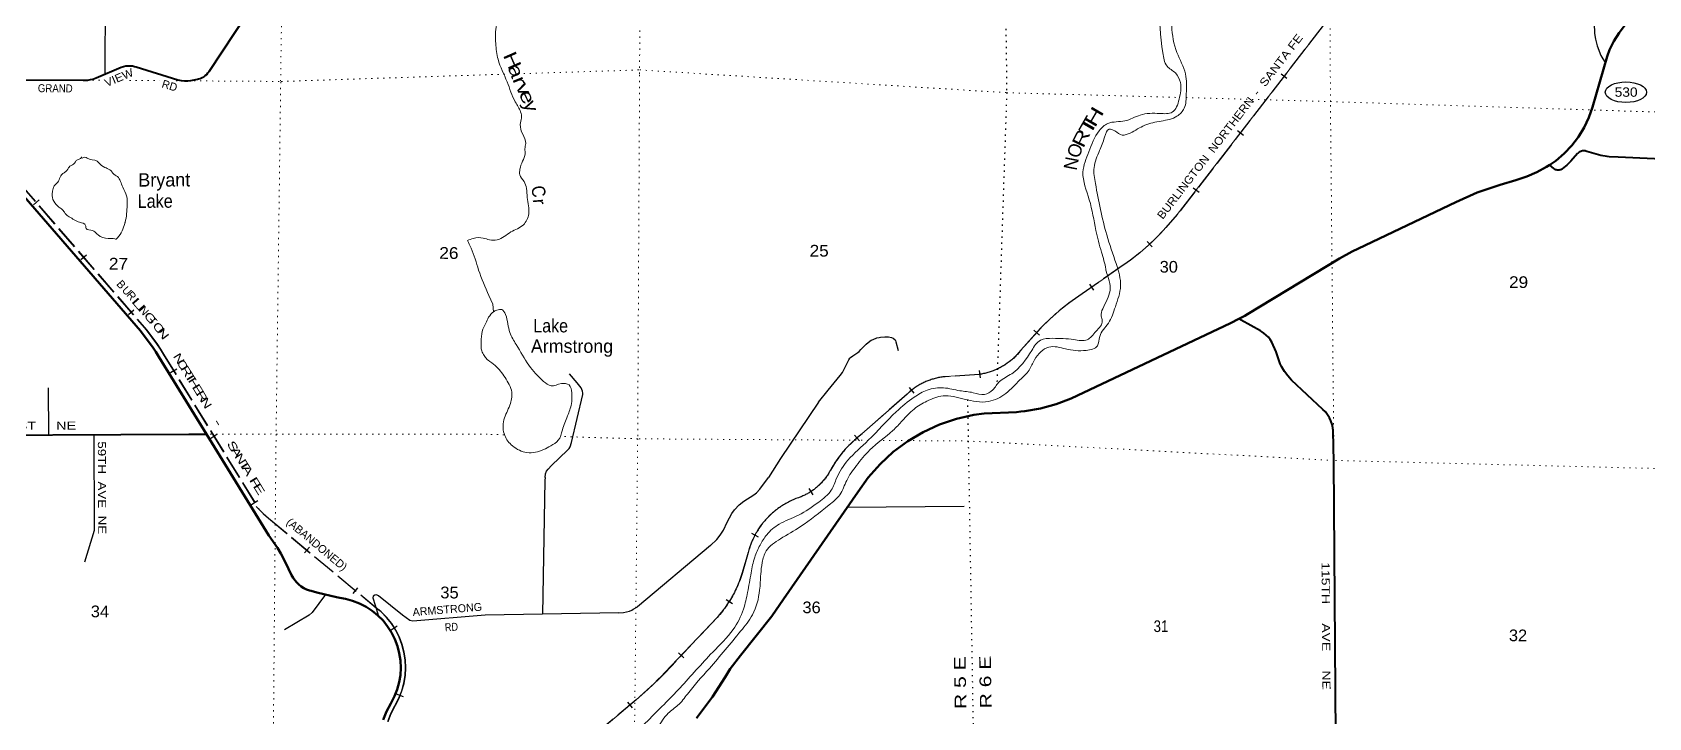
# Model space of a CAD drawing. Header units: feet. Extents: x -493433 to -244333, y 184684 to 373072.
# Drawn here: x -283230 to -258986, y 263699 to 273979 of the extents above; entities that cross this region are included whole.
import ezdxf
from ezdxf.enums import TextEntityAlignment as Align

# ---------------------------------------------------------------- set-up
doc = ezdxf.new("R2010")
doc.units = ezdxf.units.FT
doc.header["$LTSCALE"] = 60
doc.linetypes.add('DOTTED', pattern=[1.5, 0.3, -1.2])
doc.linetypes.add('LONG_DASHED', pattern=[7.5, 6, -1.5])
for name, color, linetype, lineweight in [('17', 7, 'Continuous', 25), ('23', 7, 'Continuous', 70), ('26', 7, 'Continuous', 40), ('27', 7, 'Continuous', 13), ('29', 7, 'Continuous', 25), ('30', 7, 'Continuous', 13), ('39', 7, 'Continuous', 13), ('41', 7, 'Continuous', 13), ('6', 7, 'DOTTED', 25), ('63', 7, 'Continuous', 25), ('7', 7, 'DOTTED', 13)]:
    doc.layers.add(name, color=color, linetype=linetype, lineweight=lineweight)

msp = doc.modelspace()

# ---------------------------------------------------------------- linework, layer by layer
at = {"layer": '17'}
msp.add_ellipse((-259327.93, 273080.38), major_axis=(-309.24, 1), ratio=0.500121, dxfattribs=at)
at = {"layer": '23'}
for points in [[(-260469.39, 271992.11), (-260381.34, 272052.31), (-260255.37, 272159.38), (-260141.28, 272279.03), (-260040.33, 272409.94), (-259953.61, 272550.7), (-259882.08, 272699.74), (-259826.66, 272855), (-259609.55, 273616.06), (-259571.52, 273715.47), (-259506.72, 273847.74), (-259428.45, 273972.5), (-259337.56, 274088.41)], [(-280615.46, 267950), (-281331.4, 269111.79), (-281375.71, 269184.82), (-281426.93, 269263.54), (-281581.37, 269467.39), (-281609.47, 269500.41), (-283482.64, 271665.95), (-283502.81, 271690.95), (-283523.4, 271715.95), (-283601.34, 271814.56), (-283736.62, 272020.66), (-283836.71, 272214.77), (-283849.65, 272239.85), (-283860.9, 272264.77), (-284315.35, 273270.96)], [(-265133.19, 269679.88), (-265045.44, 269725.28), (-265003.49, 269750.45), (-263621.5, 270583.8), (-263434.98, 270690.34), (-263337.47, 270736.28), (-261876.9, 271431.82), (-261560.52, 271575.34), (-261211.74, 271692.49), (-260977.35, 271761.66), (-260816.17, 271817.56), (-260663.28, 271880.46), (-260517.81, 271959), (-260469.39, 271992.11)], [(-273267.2, 263690.6), (-273029.01, 264011.34), (-272840.2, 264306.32), (-272761.26, 264429.78), (-272607.62, 264631.23), (-272137.64, 265222.08), (-271962.51, 265477.99), (-270848.15, 267080.54), (-270692.39, 267299.98), (-270514.54, 267501.93), (-270316.56, 267684.19), (-270100.61, 267844.76), (-269869.06, 267981.87), (-269624.44, 268094.02), (-269369.45, 268180), (-269106.86, 268238.84), (-268954.31, 268260.05), (-268467.08, 268283.56), (-268401.35, 268291.47), (-268345.12, 268297.09), (-268107.43, 268336.46), (-267875.15, 268400.46), (-267650.83, 268488.38), (-265257.61, 269615.52), (-265133.19, 269679.88)], [(-277965.91, 263664.75), (-277916.07, 263791.62), (-277853.24, 263912.58), (-277847.41, 263922.43), (-277796.84, 264020.33), (-277756.79, 264122.99), (-277727.69, 264229.27), (-277709.86, 264338.01), (-277703.49, 264448.02), (-277708.65, 264558.09), (-277725.3, 264667.02), (-277753.23, 264773.61), (-277792.16, 264876.69), (-277841.65, 264975.15), (-277901.16, 265067.89), (-277970.03, 265153.9), (-278047.52, 265232.25), (-278132.78, 265302.06), (-278224.86, 265362.58), (-278322.77, 265413.14), (-278425.42, 265453.19), (-278531.7, 265482.29), (-278615.44, 265496.03), (-278640.58, 265500.15), (-278665.44, 265505.98), (-278960.37, 265575.13), (-279048.87, 265602.26), (-279073.71, 265608.78), (-279116.32, 265623.8), (-279157.13, 265643.19), (-279195.68, 265666.73), (-279231.57, 265694.18), (-279264.38, 265725.23), (-279293.78, 265759.54), (-279319.42, 265796.73), (-279341.04, 265836.4), (-279387.91, 265932.87), (-279439.21, 266036.42), (-279504.63, 266163.06), (-279552.8, 266246.14), (-279680.6, 266432.93), (-280615.46, 267950)]]:
    msp.add_lwpolyline(points, dxfattribs=at)
at = {"layer": '26'}
for points in [[(-284315.35, 273270.96), (-282467.36, 273259.71), (-282442.51, 273259.56), (-282417.36, 273261.06), (-282399.66, 273262.11), (-282357.47, 273269.11), (-282324.13, 273278.3), (-282299.02, 273286.64), (-282274.13, 273297.14), (-281895.13, 273457.09), (-281862.88, 273467.44), (-281829.72, 273474.36), (-281796.02, 273477.77), (-281762.15, 273477.65), (-281728.48, 273473.98), (-281695.37, 273466.81), (-281673.16, 273459.9), (-281046.98, 273268.03), (-280997.72, 273257.6), (-280947.64, 273252.37), (-280897.29, 273252.41), (-280851.58, 273257.04), (-280753.55, 273275.15), (-280738.33, 273278.93), (-280711.04, 273287.43), (-280684.78, 273298.73), (-280659.85, 273312.72), (-280636.52, 273329.23), (-280615.04, 273348.09), (-280595.65, 273369.1), (-280578.56, 273392.01), (-280577.95, 273392.93), (-279592.33, 274885.61)], [(-257589.25, 272019.94), (-259444.63, 272106.18), (-259579.52, 272112.21), (-259609.83, 272115.03), (-259703.53, 272130.34), (-259915.32, 272193.26), (-259927.94, 272197.15), (-259940.9, 272199.7), (-259954.05, 272200.89), (-259967.25, 272200.69), (-259980.36, 272199.11), (-259993.24, 272196.17), (-260005.73, 272191.9), (-260017.72, 272186.35), (-260029.05, 272179.57), (-260039.62, 272171.65), (-260049.3, 272162.67), (-260052.19, 272159.58), (-260155.72, 272045.5), (-260178.2, 272020.73), (-260203.21, 271995.5), (-260212.54, 271986.09), (-260232.45, 271969.53), (-260257.65, 271948.57), (-260282.45, 271930.14), (-260285.51, 271927.87), (-260295.24, 271922.34), (-260305.49, 271917.87), (-260316.15, 271914.48), (-260327.11, 271912.23), (-260338.25, 271911.14), (-260349.43, 271911.22), (-260360.55, 271912.47), (-260371.48, 271914.87), (-260382.1, 271918.41), (-260392.28, 271923.03), (-260401.93, 271928.69), (-260409.58, 271934.23), (-260439.64, 271960.36), (-260442.06, 271962.94), (-260469.39, 271992.11)], [(-263667.66, 262048.73), (-263709.34, 267539.42), (-263716.7, 267995.68), (-263723.28, 268046.75), (-263735.47, 268098.54), (-263753, 268148.78), (-263775.7, 268196.91), (-263803.29, 268242.4), (-263835.5, 268284.76), (-263871.95, 268323.52), (-264345.16, 268762.24), (-264401.04, 268824.98), (-264450.07, 268893.22), (-264491.68, 268966.21), (-264511.41, 269008.45), (-264574.47, 269187.02), (-264636.72, 269329.71), (-264661.34, 269368.83), (-264689.91, 269405.16), (-264722.12, 269438.3), (-264757.63, 269467.9), (-264796.03, 269493.62), (-264809.63, 269501.41), (-265099.59, 269661.35), (-265133.19, 269679.88)], [(-298075.04, 262770.96), (-295845.99, 262741.36), (-295817.62, 262740.99), (-295817.18, 262766.03), (-295724.74, 268054.73), (-295724.3, 268079.7), (-295700.46, 268079.15), (-290312.06, 267954.8), (-284972.44, 267933.12), (-280880.15, 267953.73), (-280765.25, 267952.61), (-280646.11, 267950.54), (-280615.46, 267950)]]:
    msp.add_lwpolyline(points, dxfattribs=at)
at = {"layer": '29'}
for p, q in [((-282119.19, 277254.72), (-282142.12, 273352.85)), ((-282993.73, 268647.26), (-282989.9, 267942.31)), ((-271008.97, 266858.5), (-269252.86, 266870.28)), ((-273058.77, 266280), (-274153.2, 265362.82)), ((-274430.55, 265269.52), (-276440.31, 265234.09))]:
    msp.add_line(p, q, dxfattribs=at)
for points in [[(-259803.73, 274116.26), (-259798, 273960.21), (-259784.99, 273877.8), (-259758.98, 273773.69), (-259704.79, 273630.55), (-259633.26, 273515.6)], [(-271437.96, 268431.85), (-271295.41, 268611.84), (-271111.15, 268828.73), (-271078.64, 268878.61), (-271048.29, 268935), (-270981.09, 269067.3), (-270967, 269088.99), (-270956.17, 269100.92), (-270924.73, 269125.86), (-270846.7, 269175.74), (-270828.27, 269190.92), (-270801.17, 269221.29), (-270720.97, 269301.53), (-270667.86, 269343.82), (-270646.18, 269360.09), (-270619.09, 269373.1), (-270564.89, 269394.79), (-270528.04, 269403.47), (-270506.37, 269407.81), (-270442.42, 269412.14), (-270387.15, 269412.14), (-270342.7, 269403.47), (-270319.95, 269392.62), (-270290.68, 269367.68), (-270284.18, 269357.92), (-270276.59, 269336.23), (-270244.08, 269208.27)], [(-275536.83, 267302.13), (-275531.07, 267356.1), (-275518.06, 267395.14), (-275494.22, 267427.67), (-275444.36, 267481.89), (-275201.57, 267711.79), (-275179.91, 267735.65), (-275164.73, 267761.67), (-275145.21, 267824.57), (-274971.8, 268544.62), (-274971.82, 268568.48), (-274976.15, 268596.67), (-274997.81, 268644.39), (-275058.51, 268722.47), (-275171.23, 268856.93)], [(-271437.96, 268431.85), (-272009.15, 267588.69), (-272186.99, 267301.03)], [(-282306.8, 267944.64), (-282301.38, 266577.06), (-282304.96, 266503.85), (-282445.85, 266033.01)], [(-275536.83, 267302.13), (-275541.1, 267255.63), (-275576.6, 265250.12)], [(-273058.77, 266280), (-272962.36, 266373.62), (-272912.5, 266436.52), (-272864.81, 266510.26), (-272808.45, 266631.72), (-272736.92, 266761.84), (-272695.73, 266818.23), (-272626.37, 266891.97), (-272557, 266948.36), (-272409.6, 267039.45), (-272370.57, 267069.82), (-272316.39, 267126.2), (-272186.99, 267301.03)], [(-278832.85, 265545.23), (-279032.33, 265276.48), (-279078.96, 265235.16), (-279447.69, 265017.45)], [(-276440.31, 265234.09), (-277521.87, 265148.85), (-277569.39, 265158.04), (-277678.47, 265238.15), (-278037.68, 265526.4), (-278066.41, 265539.17), (-278094.55, 265538), (-278117.99, 265519.24), (-278120.33, 265494.61), (-278115.64, 265482.88), (-278092.11, 265402.28), (-278037.77, 265222.39)], [(-274430.55, 265269.52), (-274364.85, 265276.2), (-274319.33, 265284.87), (-274273.81, 265295.71), (-274236.96, 265313.07), (-274217.45, 265323.91), (-274153.2, 265362.82)]]:
    msp.add_lwpolyline(points, dxfattribs=at)
at = {"layer": '39'}
msp.add_lwpolyline([(-276381.18, 270031.31), (-276323.99, 269902.76), (-276314.28, 269786.29)], dxfattribs=at)
for points in [[(-260419, 276990.95), (-260545.08, 276783.15), (-260697.9, 276543.3), (-260971.06, 276091.77), (-261147.9, 275888.43), (-261292.15, 275855.79), (-261636.75, 275793.94), (-262055.38, 275759.29), (-262355.68, 275865.82), (-262580.72, 276069.04), (-262821.42, 276359.26), (-263063.14, 276467.54), (-263364.44, 276398.21), (-263803.17, 276309.31), (-264033.34, 276318.48), (-264270.99, 276432.81), (-264468.62, 276514.05), (-264518.69, 276517), (-264786.12, 276404.91), (-265070.17, 276171.76), (-265182.63, 275925.66), (-265329.65, 275639.29), (-265659.73, 275479.13), (-265902.96, 275322.59), (-266071.49, 275159.65), (-266224.65, 274859.16), (-266318.11, 274402.73), (-266273.76, 273672.75), (-266210.27, 273472.31), (-266085.65, 273368.63), (-266009.71, 273226.76), (-266029.31, 272974.16), (-266131.38, 272780.58), (-266317.29, 272761.24), (-266612.26, 272738.37), (-266842.98, 272650.51), (-267097.65, 272611.28), (-267227.52, 272502.73), (-267384.82, 272184.07), (-267471.33, 271883.27), (-267376.74, 271468.41), (-267276.36, 271007.02), (-267193.38, 270681.16), (-267128.19, 270424.12), (-267124.17, 270397.27)], [(-266973.68, 270509.79), (-267115.17, 270941.57), (-267284.5, 271710.56), (-267305.36, 271949.2), (-267223.15, 272203.52), (-267147.27, 272407.34), (-267077.93, 272528.31), (-266995.29, 272499.61), (-266882.55, 272438.44), (-266763.23, 272468.2), (-266544.47, 272584.41), (-266297.73, 272647.94), (-266061.05, 272719.6), (-265953.33, 272840.38), (-265921.82, 273056.54), (-265934.27, 273353.76), (-266061.71, 273673.77), (-266140.23, 274074.4), (-266030.76, 274862.29), (-265887.84, 275138.56), (-265581.65, 275359.49), (-265285.85, 275527.9), (-265115.17, 275713.08), (-264990.16, 276035.93), (-264839.65, 276223.23), (-264598.53, 276365.62), (-264406.71, 276360.67), (-264156.97, 276240.22), (-263921.06, 276174.42), (-263692.88, 276171.32), (-263428.01, 276226.67), (-263028.12, 276232.87), (-262740.07, 276102.14), (-262541.69, 275828.29), (-262435.82, 275621.6), (-262314.16, 275596.61), (-262093.26, 275599.55), (-261265.64, 275735.04), (-261044.75, 275752.71), (-260889.84, 275812.41)], [(-276314.08, 274848.14), (-276282.13, 274783.3), (-276273.14, 274587.17), (-276249.86, 274419.27), (-276228.53, 274261.49), (-276265.87, 274087.81), (-276279.54, 273812.95), (-276244.53, 273574.24), (-276109.12, 273236.01), (-275985.62, 272934.21), (-275905.68, 272784.24), (-275894.08, 272693.22), (-275910.79, 272596.26), (-275875.26, 272450.54), (-275829.61, 272308.82), (-275842.17, 272230.04), (-275836.52, 272157.24), (-275877.54, 272046.25), (-275916.6, 271925.14), (-275919.08, 271842.27), (-275855.03, 271740.89), (-275819.27, 271637.62), (-275805.91, 271500.09), (-275785.07, 271255.39), (-275864.76, 271092.02), (-276051.16, 270983.74), (-276259.84, 270865.45), (-276371.55, 270864.1)], [(-282490.83, 272101.26), (-282527.4, 272075.35), (-282553.68, 272067.53), (-282610.83, 272001.41), (-282679.86, 271955.61), (-282686.03, 271943.55), (-282745.2, 271877.46), (-282779.71, 271855.57), (-282863.85, 271714.96), (-282874.02, 271706.97), (-282930.13, 271549.93), (-282928.65, 271499.4), (-282873.31, 271395.82), (-282831.41, 271355), (-282781.37, 271322.19), (-282757.51, 271291.64), (-282741.59, 271271.28), (-282729.7, 271252.99), (-282675.71, 271212.05), (-282521.36, 271129.72), (-282431.15, 271082.37), (-282421.57, 271035.81), (-282327.13, 271006.59), (-282293.08, 270986.06), (-282243.19, 270939.1), (-282094.59, 270885.12), (-281991.85, 270880.07), (-281973.72, 270877.87), (-281953.39, 270893.84), (-281842.22, 271110.96), (-281838.02, 271127.08), (-281806.99, 271389.44), (-281815.62, 271524.89), (-281874.69, 271656.8), (-281953.63, 271815.17), (-282021.65, 271864.32), (-282039.53, 271888.74), (-282105.55, 271935.86), (-282143.68, 271952.39), (-282233.65, 272021.96), (-282259.61, 272044.45), (-282406.26, 272092.35), (-282440.37, 272106.82), (-282491.56, 272094.13), (-282494.78, 272109.38)], [(-276371.55, 270864.1), (-276468.24, 270893.14), (-276615.48, 270887.96), (-276704.42, 270854.17)], [(-276380.8, 270030.38), (-276535.87, 270412.91), (-276648.68, 270742.76), (-276704.42, 270854.17)], [(-276499.95, 260479.71), (-276374.49, 260580.4), (-276199.9, 260743.32), (-276046.01, 260815.37), (-275873.16, 261026.81), (-275839.54, 261257.11), (-275882.37, 261540.33), (-275895.5, 261718.28), (-275720.53, 261947.91), (-275473.14, 262126.66), (-275144.85, 262327.27), (-274716.38, 262745.73), (-274360.79, 263130.16), (-274177.93, 263327.41), (-274102.9, 263381.64), (-274095.05, 263341.17), (-274109.78, 263236.12), (-274083.63, 263217.8), (-273990.05, 263338.66), (-273849.49, 263554.3), (-273690.76, 263767.83), (-273546.72, 263884.4), (-273404.4, 264053.54), (-273075.07, 264438.1), (-272603.37, 264999.88), (-272428.33, 265241.64), (-272321.22, 265613.1), (-272303.73, 265849.54), (-272282.53, 266027.33), (-272222.99, 266198.88), (-272009.91, 266381.84), (-271707.98, 266564.37), (-271278.01, 266889.83), (-271117.61, 267042.71), (-271015.42, 267256.51), (-270868.76, 267480.21), (-270667.51, 267713.76), (-270324.57, 268005.27), (-270178.32, 268154.17), (-270005.69, 268327.21), (-269815.19, 268445.58), (-269570.38, 268525.29), (-269251.57, 268477.29), (-268886.25, 268441.2), (-268627.06, 268563.29), (-268417.92, 268764.46), (-268277.73, 268913.39), (-268198.11, 269066.65), (-268102.51, 269187.49), (-267982.96, 269257.68), (-267732.7, 269230.22), (-267423.84, 269208.55), (-267255.84, 269276.49), (-267220.72, 269415.81), (-267090.35, 269615.33), (-266985.95, 269863.48), (-266907.47, 270172.41), (-266973.68, 270509.79)], [(-267124.17, 270397.27), (-267065.36, 270106.44), (-267175.96, 269832.03), (-267198.8, 269720.96), (-267181.01, 269654.16), (-267276.83, 269492.89), (-267408.8, 269368.18), (-267608.73, 269369.12), (-267923.66, 269388.8), (-268109.62, 269359.36), (-268239.72, 269208.35), (-268540.58, 268858.03), (-268723, 268739.62), (-268824.67, 268616.78), (-268948.24, 268548.63), (-269117.74, 268573.69), (-269319.52, 268602.94), (-269561.62, 268646.54), (-269806.16, 268613.33), (-270002.65, 268507.11), (-270272.48, 268288.04), (-270690.92, 267859.42), (-270997.55, 267559.66), (-271166.69, 267291.59), (-271246.47, 267110.03), (-271435.28, 266933.03), (-271739.32, 266736.35), (-272028.87, 266600.25), (-272213.53, 266443.44), (-272315.4, 266286.24), (-272395.18, 266104.68), (-272449, 265872.46), (-272501.15, 265577.56), (-272563.15, 265327.18), (-272718.37, 265020.64), (-273025.22, 264682.47), (-273512.92, 264147.04), (-274000.4, 263652.04), (-274583.39, 263050.35), (-274975.12, 262702.48), (-275405.12, 262370.95), (-275934.42, 261979.25), (-276049.98, 261898.93), (-276104.71, 261862.8), (-276117.14, 261808.28), (-276080.88, 261791.94), (-276028.62, 261749.24), (-276045.34, 261648.24), (-275998.21, 261411.5), (-275961.44, 261128.31), (-275978.33, 260999.01), (-276175.02, 260856.41)], [(-276385.98, 269704.97), (-276428.76, 269614.14), (-276481.82, 269492.86), (-276496.98, 269333.68), (-276489.4, 269201.03), (-276451.5, 269129.02), (-276412.89, 269078), (-276393.91, 269059.16)], [(-276385.98, 269704.97), (-276314.4, 269786.21), (-276263.78, 269810.22), (-276189, 269819.98), (-276132.87, 269746.94), (-276067.77, 269473.72), (-275971.84, 269295.38), (-275781.75, 268985.18), (-275560.97, 268743.58), (-275448.26, 268676.34), (-275294.58, 268709.98), (-275179.59, 268689.22), (-275139.86, 268571.78), (-275144.83, 268408.06), (-275202.41, 268224.37), (-275280.34, 268014.5), (-275341.8, 267859.13), (-275453.34, 267776.78), (-275562.71, 267720.69), (-275811.36, 267675.37), (-276026.88, 267775.44), (-276145.15, 267931.65), (-276155.94, 268166.2), (-276067.86, 268386.14), (-276038.49, 268580.07), (-276140.24, 268800.89), (-276286.64, 268981.5), (-276393.91, 269059.16)]]:
    msp.add_spline(points, degree=3, dxfattribs=at)
at = {"layer": '6'}
for points in [[(-268665.01, 277088.69), (-268615.72, 273073.29), (-268762.33, 268694.48)], [(-269203, 268470.97), (-269192.52, 267848.31), (-269099.89, 262440.26), (-268920.33, 257047.96), (-268994.71, 256256.01)]]:
    msp.add_lwpolyline(points, dxfattribs=at)
at = {"layer": '63'}
for p, q in [((-264500, 273356.03), (-264412.43, 273288.46)), ((-265152.92, 272505.53), (-265065.34, 272437.96)), ((-265818.26, 271647.48), (-265730.69, 271579.91)), ((-283213.09, 271391.77), (-283129.43, 271464.13)), ((-266508.67, 270840.77), (-266433.28, 270759.83)), ((-282501.41, 270569.02), (-282417.76, 270641.38)), ((-267374.8, 270200.4), (-267311.51, 270109.68)), ((-281789.74, 269746.27), (-281706.08, 269818.63)), ((-268206.83, 269509.64), (-268124.5, 269435.78)), ((-281156.59, 268874.82), (-281062.42, 268932.85)), ((-269028.23, 268904.77), (-269011.82, 268795.39)), ((-270077.38, 268652.23), (-270007.74, 268566.29)), ((-280554.78, 267891.9), (-280460.61, 267949.93)), ((-270896.07, 267937.92), (-270825.1, 267853.08)), ((-279942.79, 266897.53), (-279848.62, 266955.56)), ((-271583.1, 267134.83), (-271523.96, 267041.36)), ((-272440.88, 266465.91), (-272343.4, 266413.63)), ((-279145.29, 266173.15), (-279074.71, 266258.31)), ((-278419.04, 265562.57), (-278348.47, 265647.73)), ((-272822.55, 265471.96), (-272729.12, 265412.76)), ((-277755.62, 265070.4), (-277848.7, 265010.66)), ((-273537.99, 264671.23), (-273457.56, 264595.3)), ((-277665.25, 264012.33), (-277768.29, 264052.54)), ((-274302.13, 263929.09), (-274230.71, 263844.63))]:
    msp.add_line(p, q, dxfattribs=at)
at = {"layer": '63', "lineweight": 13}
for p, q in [((-266867.97, 270485.58), (-267482.05, 270057.16)), ((-269028.67, 268847.97), (-269538.54, 268814.47)), ((-270109.22, 268553.47), (-270829.37, 267919.69)), ((-272493.35, 266178.54), (-272586.58, 265860.22)), ((-272958.49, 265203.32), (-273740.85, 264374.62)), ((-274173.51, 263967.78), (-276479.4, 262018.16))]:
    msp.add_line(p, q, dxfattribs=at)
at = {"layer": '63', "linetype": 'LONG_DASHED'}
msp.add_line((-280548.12, 267991.5), (-279837.71, 266838.66), dxfattribs=at)
for points in [[(-263319.46, 274792.42), (-266056.4, 271245.18), (-266228.95, 271049.03), (-266269.12, 271004.02), (-266310.1, 270960.19), (-266351.84, 270917.04), (-266394.34, 270874.08), (-266437.64, 270832.3), (-266481.49, 270791.47), (-266526.08, 270750.82), (-266571.48, 270711.35), (-266617.42, 270672.82), (-266664.38, 270634.71), (-266711.64, 270597.81), (-266759.43, 270561.37), (-266808.26, 270525.84), (-266857.39, 270491.51), (-266867.34, 270484.67), (-267481.43, 270056.24), (-267531.09, 270023.57), (-267582.09, 269988.2), (-267632.59, 269952.33), (-267682.81, 269915.22), (-267732.02, 269877.61), (-267780.7, 269839.01), (-267828.61, 269799.16), (-267875.76, 269759.07), (-267922.38, 269717.99), (-267968.23, 269675.65), (-268013.32, 269633.08), (-268057.65, 269589.77), (-268101.2, 269545.21)], [(-284247, 273301.83), (-283792.55, 272295.64), (-283782.1, 272272.5), (-283770.05, 272249.15), (-283671.76, 272058.53), (-283540.45, 271858.48), (-283465.03, 271763.05), (-283444.68, 271738.34), (-283425.08, 271714.04), (-281552.55, 269549.25), (-281522.87, 269514.38), (-281365.53, 269306.69), (-281312.2, 269224.73), (-281267.41, 269150.92), (-280551.61, 267989.35), (-279841.2, 266836.51)], [(-284243.26, 273303.52), (-283788.81, 272297.33), (-283778.41, 272274.29), (-283766.41, 272251.03), (-283668.21, 272060.6), (-283537.12, 271860.88), (-283461.84, 271765.62), (-283441.5, 271740.93), (-283421.93, 271716.67), (-281549.44, 269551.92), (-281519.67, 269516.95), (-281362.17, 269309.05), (-281308.73, 269226.91), (-281263.91, 269153.06), (-280548.12, 267991.5)], [(-268101.2, 269545.21), (-268105.76, 269540.52), (-268400.87, 269211.58), (-268410.46, 269199.4), (-268421.23, 269186.37), (-268432.11, 269173.43), (-268443.32, 269160.73), (-268454.75, 269148.1), (-268466.32, 269135.84), (-268478.2, 269123.73), (-268490.22, 269111.8), (-268502.44, 269100.03), (-268514.93, 269088.62), (-268527.61, 269077.28), (-268540.42, 269066.22), (-268553.48, 269055.4), (-268566.68, 269044.87), (-268580.09, 269034.51), (-268593.62, 269024.32), (-268607.41, 269014.49), (-268621.32, 269004.82), (-268635.46, 268995.43), (-268649.73, 268986.21), (-268664.15, 268977.37), (-268678.68, 268968.71), (-268693.36, 268960.31), (-268708.28, 268952.18), (-268723.22, 268944.34), (-268738.4, 268936.66), (-268753.63, 268929.36), (-268769.08, 268922.23), (-268784.58, 268915.48), (-268800.21, 268908.92), (-268815.88, 268902.64), (-268831.79, 268896.61), (-268847.74, 268890.99), (-268863.72, 268885.54), (-268879.95, 268880.35), (-268896.11, 268875.48), (-268912.42, 268870.87), (-268928.87, 268866.64), (-268945.25, 268862.6), (-268961.78, 268858.85), (-268978.45, 268855.47), (-268995.06, 268852.28), (-269011.71, 268849.4), (-269028.55, 268846.87), (-269538.44, 268813.37), (-269555.06, 268811.69), (-269571.56, 268809.65), (-269588.03, 268807.32), (-269604.58, 268804.79), (-269620.99, 268801.89), (-269637.3, 268798.72), (-269653.67, 268795.34), (-269669.91, 268791.59), (-269686.02, 268787.57), (-269702.21, 268783.24), (-269718.19, 268778.66), (-269734.14, 268773.88), (-269750.05, 268768.73), (-269765.75, 268763.31), (-269781.42, 268757.6), (-269796.97, 268751.71), (-269812.5, 268745.44), (-269827.82, 268739), (-269843.09, 268732.17), (-269858.16, 268725.18), (-269873.21, 268717.9), (-269888.03, 268710.36), (-269902.73, 268702.54), (-269917.32, 268694.53), (-269931.78, 268686.16), (-269946.13, 268677.6), (-269960.26, 268668.78), (-269974.27, 268659.77), (-269988.06, 268650.41), (-270001.74, 268640.86), (-270015.2, 268631.14), (-270028.55, 268621.14), (-270041.68, 268610.87), (-270054.69, 268600.33), (-270067.49, 268589.72), (-270080.08, 268578.74), (-270092.44, 268567.59), (-270104.71, 268556.25), (-270108.47, 268552.65), (-270828.66, 267918.84), (-270851.56, 267900.56), (-270873.89, 267881.88), (-270895.91, 267862.8), (-270917.86, 267843.35), (-270939.25, 267823.49), (-270960.21, 267803.33), (-270981.09, 267782.8), (-271001.43, 267761.87), (-271021.32, 267740.63), (-271041.03, 267718.89), (-271060.17, 267696.98), (-271079.11, 267674.79), (-271097.63, 267652.09)], [(-271097.63, 267652.09), (-271115.56, 267629.19), (-271133.2, 267605.91), (-271150.5, 267582.45), (-271167.38, 267558.49), (-271183.79, 267534.45), (-271199.79, 267509.9), (-271215.31, 267485.3), (-271230.53, 267460.29), (-271245.17, 267435.11), (-271259.37, 267409.62), (-271261.54, 267405.72), (-271268.72, 267392.48), (-271276.19, 267379.48), (-271283.86, 267366.6), (-271291.73, 267353.72), (-271299.88, 267341.08), (-271308.19, 267328.65), (-271316.7, 267316.21), (-271325.49, 267304.01), (-271334.46, 267292.02), (-271343.69, 267280.06), (-271353.07, 267268.39), (-271362.6, 267256.8), (-271372.44, 267245.36), (-271382.42, 267234.19), (-271392.63, 267223.16), (-271402.96, 267212.28), (-271413.58, 267201.56), (-271424.27, 267191.07), (-271435.28, 267180.75), (-271446.34, 267170.67), (-271457.65, 267160.69), (-271469.08, 267151), (-271480.71, 267141.51), (-271492.46, 267132.17), (-271504.47, 267123.06), (-271516.58, 267114.12), (-271528.84, 267105.45), (-271541.21, 267096.94), (-271553.81, 267088.74), (-271566.51, 267080.7), (-271579.29, 267072.89), (-271592.26, 267065.28), (-271605.38, 267057.95), (-271618.67, 267050.81), (-271631.96, 267043.86), (-271645.48, 267037.23), (-271659.06, 267030.84), (-271672.76, 267024.6), (-271686.49, 267018.66), (-271700.48, 267012.97), (-271714.45, 267007.47), (-271727.16, 267002.77), (-271738.69, 266998.74), (-271758.15, 266991.77), (-271777.5, 266984.3), (-271796.69, 266976.54), (-271815.81, 266968.51), (-271834.65, 266960.16), (-271853.49, 266951.33), (-271872.14, 266942.33), (-271890.53, 266932.88), (-271908.84, 266923.3), (-271927.03, 266913.19), (-271944.91, 266902.88), (-271962.62, 266892.28), (-271980.3, 266881.31), (-271997.6, 266869.99), (-272014.79, 266858.52), (-272031.74, 266846.62), (-272048.63, 266834.45), (-272065.09, 266822.06), (-272081.41, 266809.26), (-272097.54, 266796.28), (-272113.48, 266783.02), (-272129.04, 266769.41), (-272144.53, 266755.53), (-272159.71, 266741.47), (-272174.61, 266727.07), (-272189.19, 266712.46), (-272203.61, 266697.58), (-272217.82, 266682.51), (-272231.63, 266667.11), (-272245.24, 266651.51), (-272258.57, 266635.6), (-272271.69, 266619.53), (-272284.39, 266603.21), (-272296.89, 266586.72), (-272309.08, 266570.03), (-272320.98, 266553.01), (-272332.53, 266535.91), (-272343.92, 266518.52), (-272354.84, 266501.01), (-272365.6, 266483.21), (-272375.89, 266465.28), (-272385.99, 266447.19), (-272395.74, 266429), (-272405.21, 266410.5), (-272414.21, 266391.88), (-272423, 266373.2)], [(-279872.5, 266864), (-279760.49, 266757.2), (-279688.91, 266689.56), (-278033.64, 265317.82)], [(-279841.2, 266836.51), (-279765.45, 266761.15), (-279686.19, 266692.63), (-278037.87, 265316.31)], [(-272423, 266373.2), (-272431.49, 266354.19), (-272439.6, 266335.22), (-272447.4, 266316.04), (-272454.78, 266296.63), (-272461.9, 266277.26), (-272468.69, 266257.71), (-272475.07, 266237.9), (-272481.18, 266218.16), (-272486.95, 266198.33), (-272492.29, 266178.24), (-272585.52, 265859.9), (-272594.66, 265830.68), (-272604.43, 265801.84), (-272614.68, 265773.16), (-272625.33, 265744.41), (-272636.59, 265716.03), (-272648.3, 265687.98), (-272660.4, 265659.85), (-272673.11, 265632.1), (-272686.28, 265604.67), (-272700, 265577.23), (-272714.11, 265550.28), (-272728.57, 265523.43), (-272743.69, 265496.78), (-272759.21, 265470.62), (-272775.23, 265444.62), (-272791.54, 265418.89), (-272808.51, 265393.36), (-272825.72, 265368.26), (-272843.6, 265343.38), (-272861.7, 265318.93), (-272880.31, 265294.63), (-272899.32, 265270.82), (-272918.77, 265247.34), (-272938.51, 265224.12), (-272957.67, 265202.57), (-273740.05, 264373.85), (-273825.25, 264287.55), (-273911.94, 264203.7), (-274000.11, 264121.3), (-274089.76, 264039.35), (-274172.79, 263966.94), (-276480.9, 262018.74)], [(-277898.56, 263642.28), (-277851.44, 263762.24), (-277791.23, 263878.16), (-277785.36, 263888.08), (-277732.14, 263991.1), (-277689.39, 264100.68), (-277658.32, 264214.14), (-277639.29, 264330.2), (-277632.5, 264447.63), (-277638.01, 264565.12), (-277655.77, 264681.4), (-277685.59, 264795.18), (-277727.14, 264905.21), (-277779.97, 265010.32), (-277843.49, 265109.3), (-277917.01, 265201.12), (-277999.72, 265284.75), (-278036.24, 265314.65)], [(-277894.67, 263640.98), (-277847.7, 263760.54), (-277787.64, 263876.17), (-277781.77, 263886.09), (-277728.4, 263989.41), (-277685.49, 264099.39), (-277654.31, 264213.26), (-277635.21, 264329.75), (-277628.39, 264447.61), (-277633.92, 264565.53), (-277651.75, 264682.23), (-277681.68, 264796.43), (-277723.38, 264906.86), (-277776.4, 265012.35), (-277840.16, 265111.7), (-277913.94, 265203.85), (-277996.96, 265287.79), (-278033.64, 265317.82)]]:
    msp.add_lwpolyline(points, dxfattribs=at)
at = {"layer": '63', "lineweight": 13}
for points in [[(-263320.33, 274793.1), (-266057.25, 271245.88), (-266229.78, 271049.76)], [(-268101.99, 269545.98), (-268106.57, 269541.28), (-268401.72, 269212.29)]]:
    msp.add_lwpolyline(points, dxfattribs=at)
for centre, radius, start, end in [((-268813.73, 273329.63), 3445.95, 304.37799, 318.57739), ((-265540.89, 267071.48), 3561.24, 123.03022, 135.98528), ((-269167.02, 269807.67), 969.62, 278.20322, 322.11843), ((-269448.22, 267862.59), 956.16, 95.42028, 133.73362), ((-269792.61, 266605.66), 1673.79, 128.27312, 151.42466), ((-272020.54, 267812.28), 859.93, 289.92141, 331.82484), ((-271343.9, 265879.86), 1187.63, 108.84653, 165.43387), ((-274257.7, 266372.61), 1747.9, 318.01273, 342.95372), ((-278698.57, 269213.5), 6927.74, 310.78169, 315.695)]:
    msp.add_arc(centre, radius, start, end, dxfattribs=at)
at = {"layer": '7'}
for p, q in [((-279446.64, 277221.1), (-279506, 273249.73)), ((-284845.32, 273276.32), (-282206.72, 273259.27)), ((-281770.71, 273256.46), (-281320.5, 273253.55)), ((-281074.38, 273251.96), (-279512.68, 273241.87)), ((-279504.81, 273235.19), (-279573.95, 267949.02)), ((-279495.89, 273241.95), (-276340.68, 273344.48)), ((-276340.68, 273344.48), (-276111.35, 273351.71)), ((-284970.23, 267935.55), (-279584.34, 267953.94)), ((-279573.95, 267949.02), (-279623.82, 262470.59)), ((-279572.03, 267951.75), (-276407.48, 267948.9)), ((-276153.64, 267941.14), (-276407.48, 267948.9))]:
    msp.add_line(p, q, dxfattribs=at)
for points in [[(-274102.01, 277154.81), (-274122.05, 273340.33), (-274150.17, 267881.81), (-274197.78, 263448.55)], [(-264088.11, 254918.2), (-263996.49, 256747.78), (-263665.58, 262058.82), (-263707.21, 267557.61), (-263759.61, 272939.19), (-263773.48, 276165.59)], [(-275859.78, 273359.66), (-274118.91, 273414.62), (-268615.72, 273073.29), (-266021.98, 273001.67)], [(-265924.34, 272998.97), (-263759.61, 272939.19), (-258410.95, 272768.41), (-253033.05, 272769.31), (-247677.44, 272756.17), (-245639.66, 272786.1)], [(-270691.91, 267858.44), (-274150.17, 267881.81), (-275316.69, 267916.36)], [(-245700.12, 267293.56), (-247629.65, 267275.55), (-252972.81, 267347.26), (-258358.35, 267423.21), (-263707.21, 267557.61), (-269192.52, 267848.31), (-270497.17, 267857.12)]]:
    msp.add_lwpolyline(points, dxfattribs=at)

# ---------------------------------------------------------------- texts
at = {"layer": '17', "width": 1.1}
msp.add_text('530', height=140, dxfattribs=at).set_placement((-259324.48, 273012.07), align=Align.CENTER)
at = {"layer": '27'}
for s, rotation, width, p in [('VIEW', 22.881, 1.1, (-282115.71, 273156.03)), ('GRAND', 359.651, 0.9, (-283147.02, 273080.63)), ('252ND     ST     NE', 0.289, 1.35, (-284425.81, 268010.87)), ('115TH     AVE     NE', 270.435, 1.3, (-263892.89, 266029.84))]:
    msp.add_text(s, height=120, rotation=rotation, dxfattribs=dict(at, width=width)).set_placement(p)
msp.add_text('RD', height=120, rotation=342.964, dxfattribs=at).set_placement((-281298.14, 273155.62))
at = {"layer": '30'}
for s, rotation, width, p in [('59TH  AVE  NE', 270.227, 1.25, (-282246.95, 267843.76)), ('RD', 4.506, 0.85, (-277037.84, 264991.38))]:
    msp.add_text(s, height=120, rotation=rotation, dxfattribs=dict(at, width=width)).set_placement(p)
msp.add_text('ARMSTRONG', height=120, rotation=4.506, dxfattribs=at).set_placement((-277521.07, 265222.07))
at = {"layer": '41'}
for s, rotation, width, p in [('H', 293.672, 1.35, (-276121.32, 273515.65)), ('a', 291.128, 1.3, (-276067.97, 273362.67)), ('r', 292.091, 1.4, (-276009.62, 273216.95)), ('v', 292.233, 1.35, (-275949.05, 273091)), ('e', 295.624, 1.35, (-275895.96, 272968.74)), ('y', 288.108, 1.2, (-275843.65, 272841.72)), ('H', 59.743, 1.5, (-267219.26, 272663.38)), ('R', 63.914, 1.35, (-267410.45, 272347.84)), ('T', 60.247, 1.7, (-267305.36, 272529.01)), ('C', 279.245, 0.9, (-275734.37, 271576.22))]:
    msp.add_text(s, height=200, rotation=rotation, dxfattribs=dict(at, width=width)).set_placement(p, align=Align.CENTER)
for s, rotation, p in [('O', 71.589, (-267496.94, 272175.8)), ('N', 78.985, (-267549.9, 271992.69)), ('r', 275.048, (-275721.38, 271428.82))]:
    msp.add_text(s, height=200, rotation=rotation, dxfattribs=at).set_placement(p, align=Align.CENTER)
msp.add_text('Bryant', height=201.6, rotation=0.255, dxfattribs=at).set_placement((-281640.38, 271663.89))
at = {"layer": '41', "width": 0.9}
msp.add_text('Lake', height=201.6, rotation=0.255, dxfattribs=at).set_placement((-281649.51, 271345.44))
msp.add_text('Lake', height=200, dxfattribs=at).set_placement((-275716.69, 269477.85))
at = {"layer": '41'}
msp.add_text('Armstrong', height=200, dxfattribs=at).set_placement((-275752.04, 269171.54))
at = {"layer": '6', "width": 1.35}
for s, p in [('R 5 E', (-269219.37, 263830.36)), ('R 6 E', (-268840.53, 263840.2))]:
    msp.add_text(s, height=175, rotation=90.981, dxfattribs=at).set_placement(p)
at = {"layer": '63'}
for s, width, p in [('-  SANTA FE', 1.2, (-264844.62, 273014.7)), ('BURLINGTON  NORTHERN ', 1.1, (-266274.56, 271164.61))]:
    msp.add_text(s, height=120, rotation=52.347, dxfattribs=dict(at, width=width)).set_placement(p)
for s, rotation, p in [('B', 310.86, (-281941.88, 270157.15)), ('U', 310.86, (-281856.89, 270062.01)), ('R', 310.86, (-281787.66, 269988.32)), ('N', 310.86, (-281600.09, 269763.34)), ('T', 310.408, (-281470.04, 269612.92))]:
    msp.add_text(s, height=120, rotation=rotation, dxfattribs=at).set_placement(p, align=Align.CENTER)
for s, rotation, width, p in [('L', 310.86, 1.95, (-281695.56, 269873.05)), ('I', 310.86, 2.15, (-281635.06, 269803.75)), ('G', 310.86, 1.5, (-281505.87, 269654.41)), ('O', 307.147, 1.4, (-281383, 269507.92)), ('N', 307.147, 1.55, (-281316.56, 269423.71)), ('N', 301.643, 1.4, (-281081.98, 269051.37)), ('O', 301.643, 1.3, (-281026.95, 268957.82)), ('R', 301.643, 1.5, (-280968.57, 268864.41)), ('T', 301.643, 1.75, (-280909.33, 268768.27)), ('H', 301.643, 1.55, (-280853.59, 268681.55)), ('E', 301.643, 1.65, (-280795.37, 268586.56)), ('R', 301.643, 1.5, (-280736.27, 268487.21)), ('N', 301.643, 1.4, (-280673.8, 268386.34)), ('-', 301.643, 1.9, (-280491.89, 268096.15)), ('S', 301.642, 1.55, (-280274.03, 267737.33)), ('A', 301.642, 1.5, (-280218.77, 267647.63)), ('N', 301.642, 1.4, (-280158.38, 267551.48)), ('T', 301.642, 1.75, (-280096.63, 267449.66)), ('A', 301.642, 1.5, (-280052.21, 267377.35)), ('F', 301.642, 1.85, (-279935.79, 267190.29)), ('E', 301.642, 1.65, (-279879.7, 267097.41))]:
    msp.add_text(s, height=120, rotation=rotation, dxfattribs=dict(at, width=width)).set_placement(p, align=Align.CENTER)
msp.add_text('(ABANDONED)', height=120, rotation=320.139, dxfattribs=at).set_placement((-279431.53, 266612.19))
at = {"layer": '7'}
for s, height, rotation, width, p in [('27', 176.4, 359.439, 1.1, (-282083.39, 270420.73)), ('26', 176.4, 359.437, 1.1, (-277126.83, 270581.84)), ('25', 175, 359.73, 1.1, (-271571.85, 270615.99)), ('30', 175, 359.73, 1.05, (-266321.43, 270374.85)), ('29', 175, 359.73, 1.1, (-261080.91, 270144.85)), ('35', 176.4, 359.437, 1.05, (-277111.49, 265489.27)), ('34', 176.4, 359.44, 1.05, (-282354.51, 265205.21)), ('36', 175, 359.73, 1.05, (-271678.96, 265266.41)), ('31', 175, 359.73, 0.85, (-266412.41, 264983.75)), ('32', 175, 359.73, 1.05, (-261083.06, 264846.47))]:
    msp.add_text(s, height=height, rotation=rotation, dxfattribs=dict(at, width=width)).set_placement(p)

doc.saveas('drawing.dxf')
